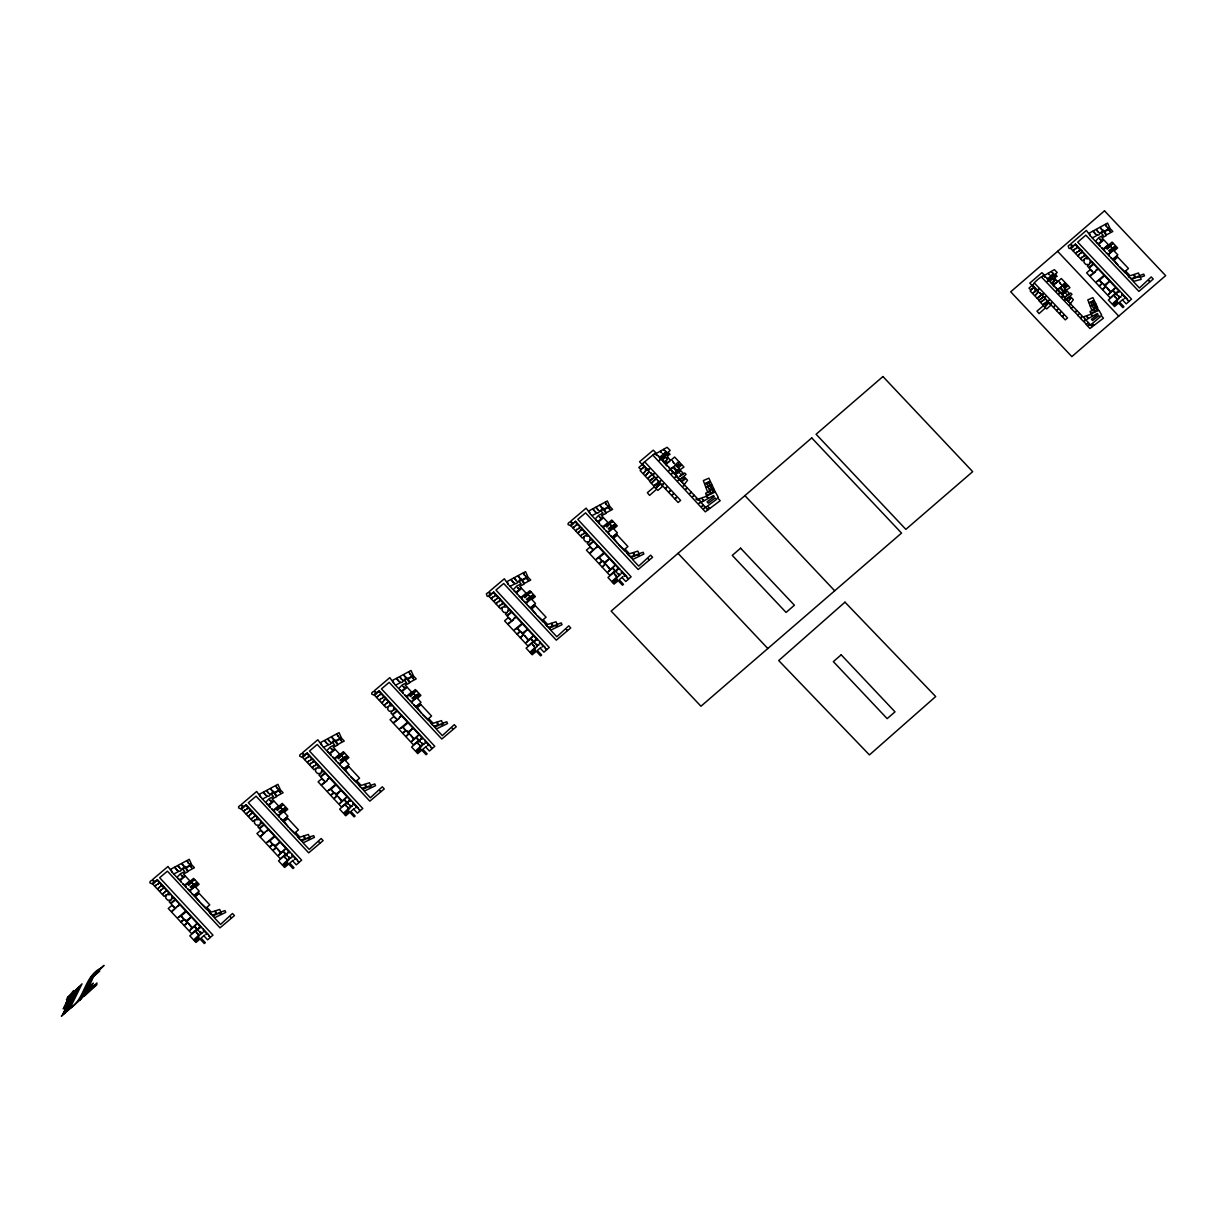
<?xml version="1.0" encoding="UTF-8"?>
<svg xmlns="http://www.w3.org/2000/svg" width="1227" height="1227" viewBox="0 0 1227 1227"><rect width="100%" height="100%" fill="white"/><g stroke="black" fill="none" stroke-linecap="round" stroke-linejoin="round"><path stroke-width="1.5" d="M80.2 999.652L80.706 998.625M63.957 1007.275L68.513 997.996L73.697 993.625L73.129 994.775M66.289 1003.609L73.804 997.26L77.102 990.572L73.467 994.483M68.819 998.41L75.537 992.842M71.473 994.299L67.592 997.336M68.482 1001.769L69.448 1000.296M69.295 1000.128L69.755 999.177M70.982 996.707L70.46 998.257M71.902 994.79L72.5 993.594M68.896 1001.416L70.169 998.824M70.276 998.625L71.396 996.324M62.746 1014.453L67.301 1007.52M73.467 992.674L67.316 997.873M74.126 992.06L74.908 991.569M74.709 991.631L74.356 992.336L75.905 990.664M69.586 1002.612L63.191 1008.824L67.7 1004.376L66.457 1006.892L68.329 1005.419M75.813 989.99L82.01 983.839L69.862 1008.533C85.123 998.962 83.988 976.646 100.691 968.226L100.246 969.131M70.23 1001.968L72.715 1000.02M76.442 989.545L72.945 992.505L73.911 990.526L72.899 991.385L66.442 999.668L74.141 992.766M64.648 1013.533L65.215 1012.367L61.35 1016.171L80.399 999.622M68.099 1006.723L69.816 1005.404L66.503 1009.944L68.237 1008.609L67.224 1010.665M69.111 1004.668L72.301 1000.327M65.829 1011.846L70.767 1004.008M77.623 988.456L78.513 987.704M74.418 995.48L69.97 999.253M70.43 1004.161L69.663 1004.299M72.408 1000.128L73.697 997.505M89.172 980.91L90.353 979.039M80.461 998.625L85.568 993.072M89.51 980.756L86.764 985.802L92.04 979.99L89.418 985.327M82.546 994.974L82.945 994.177L81.979 996.094M85.859 988.241L87.086 985.726L82.654 994.161L91.994 985.695L93.283 983.118L84.678 990.634M89.218 982.306L92.961 977.75L89.065 981.14M85.66 991.033L88.835 988.026M86.795 989.207L92.102 984.714M85.108 993.456L85.537 992.582M85.997 992.183L85.338 993.548L90.875 988.241L87.408 990.987M89.617 986.385L90.583 984.407L85.66 988.579M90.369 986.799L82.408 995.22M91.028 986.247L92.286 985.112M91.258 985.373L91.933 984.407M100.614 968.824L104.034 965.404L91.304 976.585L89.954 979.867L99.801 970.818L90.507 978.747M67.546 1006.079L65.691 1008.456L66.626 1007.965M68.743 1006.186L77.807 989.668L74.31 992.766M84.694 994.622L79.678 1000.235L85.016 994.499M94.694 985.588L84.234 996.079L94.663 986.738L94.709 985.128L95.016 986.416L96.78 984.836L96.841 982.98L91.35 988.579M416.613 690.862L415.401 691.89L416.336 690.586L415.37 689.543L409.481 694.528L410.447 695.571L414.481 692.151L413.56 693.454L414.312 694.252L413.162 693.792L410.554 696.568L409.066 694.973L407.057 696.675L408.392 699.053L404.373 694.727L406.628 696.215L411.597 692.013L407.18 687.258L402.211 691.461L403.453 693.746L399.342 689.298L401.704 690.954L404.818 688.301L402.916 686.246L405.309 687.933L406.72 686.737L405.247 685.157L409.649 682.948L406.981 678.715L404.634 680.632L406.658 682.733L402.364 684.773L398.683 688.608L394.741 684.344L396.06 684.973L400.171 682.764L400.094 681.844L400.692 682.488C404.281 682.902 401.935 678.945 403.698 680.694L406.413 677.289L407.625 678.592L411.505 676.506L411.076 674.927L412.978 676.384L412.226 676.783L413.53 678.914L411.827 676.997L408.008 679.068L409.925 682.273L416.214 678.884L413.56 676.062L411.03 670.494L409.005 671.583L410.201 674.39L408.606 671.798L403.744 674.405L405.324 677.059L403.146 674.712L399.818 676.506L401.981 679.712L399.266 676.798L396.689 678.178L399.128 681.645L396.168 678.454L392.732 680.31L393.974 683.531L389.803 677.641L374.557 690.556L375.033 691.752L373.376 691.445L371.858 692.749L371.689 694.037L374.082 695.142L375.845 691.936L377.088 693.286L374.618 695.372L376.505 697.411L378.468 695.755L376.873 697.81L379.082 700.188L381.045 698.516L379.496 700.632L381.229 702.504L383.591 701.261L381.628 702.918L383.944 705.418L385.907 703.761L384.342 705.847L385.999 707.626L388.422 706.476L387.563 709.313L389.434 711.338L392.502 710.862L390.922 712.933L392.364 714.482L396.827 710.694L395.385 709.16L393.177 710.28L393.898 707.55C390.278 702.12 409.02 723.286 397.18 711.093L392.717 714.866L396.367 718.792L393.622 716.66L390.063 719.666L392.977 722.81L399.128 718.408L393.407 723.27L402.379 732.933L406.321 730.387L402.793 733.378L405.631 736.445L409.174 733.439L405.968 736.798L413.422 744.835L418.606 740.433L416.091 737.734L411.797 741.369L413.652 739.053L409.956 734.298L414.113 738.777L418.238 735.28L416.444 737.442L419.573 740.817L421.244 738.148L422.487 738.332L408.039 722.764L403.131 726.936L405.14 729.896L402.717 727.274L400.002 728.577L407.517 722.212L401.842 716.108L399.266 717.488L401.704 715.08L424.051 739.145L421.444 738.731L420.094 739.866L420.386 742.258L418.99 740.755L411.612 746.998L415.493 751.169C424.879 741.66 421.551 747.995 415.754 751.415L416.613 752.335L420.386 748.593L420.984 749.222L416.858 752.703L417.717 753.623L421.827 750.142L426.091 754.728L427.103 753.869L422.84 749.283L426.352 746.307L425.968 747.289L429.419 751.001L432.119 748.715L430.6 747.074L432.502 748.255L434.772 746.323L381.459 688.899L389.189 682.35L441.812 739.022L452.901 729.605L452.257 728.194L453.269 729.298L456.229 726.783L454.266 724.666L442.333 735.617L436.229 729.037L447.533 723.531L446.797 721.783L443.054 723.071C443.929 725.863 435.631 724.758 442.763 723.639L441.505 720.617L437.257 721.982L438.913 725.402L434.864 726.706C438.975 731.767 430.278 722.918 434.343 726.154L437.763 725.126L436.659 722.166L433.1 723.301L428.975 718.853L428.606 720.816L422.425 714.175L427.901 719.145L431.567 716.047L420.922 704.589L417.272 707.688L421.735 713.424L416.306 707.565L420.6 704.252L420.048 703.654L415.907 707.151L413.622 704.681L416.091 706.522L421.014 702.335L416.735 697.734L411.812 701.905L412.839 703.853L409.189 699.927L411.582 701.553L418.392 695.77L417.333 694.635L412.533 698.7L411.95 698.071L415.171 695.97L414.803 694.773L415.585 695.632L418.238 693.868L419.097 695.832L417.165 697.488L417.732 698.102L420.876 695.418L416.628 690.847M66.733 1001.615L70.353 998.456M65.997 1003.119L69.694 999.79M85.292 988.824L89.632 984.913M66.795 1006.232L71.335 1002.29M64.97 1009.944L66.918 1008.287L64.878 1010.128M69.433 1006.171L67.516 1007.888L69.341 1006.355M64.341 1011.201L66.304 1009.545L64.249 1011.385M68.819 1007.428L66.902 1009.146L69.08 1007.444M63.865 1012.183L65.829 1010.527L63.773 1012.382M63.267 1013.41L65.23 1011.738L63.175 1013.579M67.73 1009.622L65.829 1011.339L67.654 1009.79M64.939 1012.935L64.019 1013.471M1094.561 304.679L1096.018 304.143L1097.306 306.873L1095.067 306.735L1096.892 310.768C1096.171 312.394 1099.07 309.511 1096.048 307.931L1097.536 307.333L1098.18 310.722L1099.009 310.37L1101.677 315.017L1101.002 315.523L1103.472 318.146L1094.361 325.14L1092.567 324.127L1093.87 325.508L1092.613 326.474L1090.972 325.308L1092.291 326.719L1089.944 328.514L1086.171 324.511L1088.395 322.594L1089.76 324.035L1088.257 325.186L1090.588 324.91L1100.22 316.919L1098.825 315.753L1092.551 320.538L1091.447 319.327L1098.012 314.373L1097.275 313.529L1092.874 316.014L1090.895 313.989L1095.91 311.689L1094.714 310.523L1094.714 311.704L1090.711 313.406L1090.082 311.382L1094.377 309.971L1093.303 307.317L1093.625 309.541L1091.769 310.124L1090.266 306.244L1092.03 305.6C1094.039 309.434 1091.171 301.658 1091.831 305.124L1090.082 305.753L1089.101 303.222L1090.788 302.548L1091.769 303.544L1091.048 301.75L1088.87 302.624L1087.812 299.894L1092.904 297.609L1094.254 300.462L1092.536 301.152L1093.38 303.008L1093.15 301.597L1094.53 301.044L1095.803 303.698L1094.346 304.219M710.632 485.892L712.212 485.325L713.608 488.315L711.154 488.131L713.102 492.564C712.289 494.328 715.494 491.214 712.212 489.45L713.838 488.821L715.172 491.705L714.513 492.518L715.418 492.15L718.27 497.242L717.534 497.794L720.203 500.677L710.188 508.193L708.255 507.073L709.651 508.591L708.27 509.634L706.491 508.361L707.918 509.911L705.326 511.843L653.224 455.539L653.669 454.327L643.73 462.64L645.08 462.272L680.617 500.401L678.132 502.487L675.126 499.266L676.307 497.426L674.681 498.791L671.967 495.877L673.163 494.021L671.522 495.417L668.914 492.61L670.172 490.8L668.531 492.211L665.525 488.975L666.767 487.134L665.111 488.545L662.396 485.631L663.608 483.714L661.062 484.895L662.473 486.429L657.887 490.401L656.706 489.113L649.574 495.386L647.35 492.671L654.114 487.012L655.878 488.208L653.991 486.168L658.147 482.64L653.623 485.754L651.476 483.453L655.187 479.512L651.062 483.009L649.528 481.352L653.684 477.84L649.42 480.601L647.841 478.898L651.246 475.232L647.427 478.453L640.157 470.677L641.107 469.88L638.853 467.502L642.288 464.588L644.221 466.659L641.353 469.082L644.512 466.996L646.138 468.745L645.233 469.512L646.108 470.447L643.654 473.177L647.089 468.959L642.749 464.266L643.209 463.085L641.844 464.235L639.558 461.766L653.27 450.156L655.678 452.625L654.39 453.714L657.304 455.57L656.169 453.515L660.049 451.306L661.292 452.64L660.494 451.061L663.347 449.435L664.405 450.554L663.761 449.205L667.12 447.303L670.172 450.447L667.227 452.947L665.249 450.8L665.816 452.088L664.19 453.453L666.184 452.487L666.875 453.238L665.264 454.603L666.307 455.079L668.546 452.671L669.206 453.377L666.537 455.34L667.105 455.938L669.467 453.76L670.049 454.373C663.761 455.708 672.396 462.012 671.384 459.788L674.635 457.042L678.868 461.582L675.602 464.343C673.132 464.189 678.178 467.472 679.39 462.134L681.537 464.435C673.945 464.972 681.675 472.395 678.638 467.61L681.921 464.834L683.976 467.058L679.942 469.788L683.286 473.392L681.629 474.788L680.724 473.821L681.092 475.248L679.359 476.72L684.758 472.993L686.077 474.389L680.862 478.867L684.313 476.843L687.534 480.248L684.574 484.159C684.068 481.812 682.12 488.76 684.635 485.048L686.982 487.548L685.893 489.159L687.35 487.932L691.046 491.843L689.973 493.576L691.476 492.303L694.037 495.018L692.856 496.674L694.39 495.386L697.212 498.377C692.35 499.205 703.7 501.843 698.424 499.021L706.307 496.383L708.255 498.469L704.252 500.662L702.181 498.975L703.7 500.969L701.415 502.242L700.464 501.229L699.053 503.361L700.954 502.395L703.424 505.049L701.844 506.383L703.715 505.371L705.188 506.95L703.915 508.622L716.675 499.297L715.157 498.009L708.255 503.177L707.059 501.843L714.298 496.506L713.5 495.57L708.669 498.239L706.522 495.999L712.028 493.545L710.724 492.272L710.724 493.545L706.338 495.371L705.663 493.162L710.356 491.659L709.221 488.76L709.543 491.183L707.519 491.812L705.924 487.564L707.856 486.889C710.004 491.076 706.967 482.564 707.642 486.352L705.724 487.027L704.681 484.251L706.537 483.53L707.596 484.634L706.813 482.671L704.436 483.607L703.316 480.616L708.884 478.162L710.341 481.306L708.454 482.027L709.359 484.067L709.114 482.533L710.632 481.935L711.982 484.834L710.402 485.386M1070.465 303.836L1069.607 302.931L1070.68 303.299L1073.349 299.679L1070.373 296.581L1067.229 298.468L1071.969 294.342L1070.757 293.054L1065.834 296.52L1067.413 295.155L1066.585 294.265L1067.889 294.741L1069.392 293.437L1066.309 290.17L1069.975 287.624L1068.073 285.6L1065.097 288.176C1067.919 292.532 1060.757 285.799 1067.72 285.247L1065.742 283.146C1064.653 288.054 1060.021 285.078 1062.291 285.201L1065.251 282.639L1061.34 278.514L1058.38 281.06C1059.33 283.084 1051.355 277.379 1057.091 276.106L1054.422 277.563L1056.324 275.201L1055.711 274.557L1053.686 276.781L1052.72 276.366L1054.192 275.093L1053.548 274.403L1051.723 275.308L1053.195 274.05L1052.674 272.869L1054.514 274.817L1057.183 272.501L1054.361 269.649L1051.294 271.412L1051.892 272.655L1050.926 271.627L1048.318 273.146L1049.07 274.587L1047.919 273.376L1044.376 275.431L1045.435 277.317L1042.751 275.63L1043.932 274.618L1041.938 272.639L1029.806 283.1L1031.692 285.109L1033.303 284.434L1032.505 285.124L1036.539 289.388L1035.389 289.894L1036.263 290.83L1033.103 292.962L1035.649 290.753L1034.836 289.909L1035.665 289.189L1034.162 287.609L1031.278 289.541L1033.886 287.302L1032.091 285.416L1028.978 288.115L1031.063 290.278L1030.189 291.029L1036.938 298.1L1040.772 295.508L1037.306 298.498L1038.778 300.032L1042.659 297.471L1038.886 300.738L1040.297 302.241L1044.422 299.403L1040.68 302.64L1042.659 304.741L1046.784 301.842L1043.011 305.109L1044.76 306.965L1043.134 305.891L1036.984 311.137L1039.039 313.606L1045.527 307.793L1046.616 308.959L1050.787 305.278L1049.484 303.882L1051.8 302.778L1050.711 304.541L1053.226 307.195L1054.729 305.891L1053.594 307.594L1056.386 310.538L1057.889 309.235L1056.738 310.906L1059.162 313.437L1060.634 312.149L1059.561 313.867L1062.076 316.52L1063.564 315.247L1062.49 316.949L1065.266 319.879L1067.536 317.946L1034.637 283.284C1030.174 285.768 1044.514 273.33 1041.708 277.317L1071.432 308.299M1072.919 306.382L1070.742 304.127L1069.438 305.247M1079.453 313.176L1077.076 310.707L1075.711 311.888L1076.677 310.293L1073.257 306.735L1071.14 308.56L1077.889 315.14M1082.383 316.229L1079.775 313.514L1077.582 315.4L1080.818 318.238M1057.597 251.32L1118.748 316.137M1088.119 322.302L1085.849 319.879L1084.407 321.121L1085.082 319.081L1086.263 319.741L1088.349 318.56L1086.938 316.75L1088.855 318.284L1092.49 316.229L1090.696 314.342L1083.502 316.811C1087.137 321.474 1081.601 313.483 1080.512 318.499L1086.478 324.25M744.896 495.616L834.697 590.785M678.025 553.346L767.826 648.516M1084.07 260.323L1084.008 262.501L1085.895 264.511L1089.346 264.418L1087.398 266.106L1088.855 267.639L1093.288 263.805L1091.831 262.271L1089.637 263.422L1090.328 260.691C1086.647 255.277 1105.588 276.305 1093.64 264.204L1089.208 268.023L1092.889 271.919L1090.128 269.802L1086.601 272.839L1089.545 275.968L1095.65 271.504L1089.975 276.412L1099.024 286.014L1102.536 282.977L1099.453 286.458L1102.306 289.495L1105.818 286.458L1102.659 289.848L1110.174 297.824L1115.312 293.391L1112.782 290.692L1108.518 294.373L1110.343 292.041L1106.616 287.317L1110.818 291.75L1114.914 288.222L1113.119 290.4L1116.279 293.744L1116.217 292.547L1119.177 291.244L1104.591 275.799L1099.714 280.001L1101.769 282.946L1099.315 280.354L1096.616 281.673L1104.07 275.247L1098.349 269.173L1095.772 270.584L1098.196 268.146L1120.757 292.057L1118.134 291.658L1116.8 292.793L1117.122 295.186L1115.696 293.698L1108.38 300.017L1112.291 304.158C1121.585 294.557 1118.318 300.922 1112.552 304.388L1113.426 305.308L1117.168 301.52L1117.766 302.149L1113.687 305.676L1114.545 306.581L1118.625 303.054L1122.92 307.624L1123.932 306.75L1119.622 302.195L1123.104 299.189L1122.736 300.186L1126.217 303.867L1128.886 301.551L1127.368 299.94L1129.269 301.09L1131.524 299.143L1077.72 242.133L1085.834 235.139L1138.917 291.397L1149.929 281.888L1148.901 280.799L1150.297 281.581L1153.242 279.035L1151.248 276.934L1139.423 287.992L1133.257 281.458L1141.187 279.373L1140.328 277.348L1144.5 275.86L1143.748 274.112L1140.036 275.431C1140.926 278.222 1132.628 277.179 1139.745 275.998L1138.457 272.992L1134.223 274.388L1135.911 277.808L1131.877 279.142C1136.033 284.173 1127.26 275.385 1131.355 278.59L1134.745 277.547L1133.625 274.587L1130.082 275.753L1125.911 271.336L1125.558 273.299L1119.331 266.704L1124.852 271.627L1128.472 268.498L1117.736 257.133L1114.116 260.262L1118.625 265.952L1113.15 260.139L1117.414 256.796L1116.846 256.198L1112.751 259.725L1110.45 257.287L1112.92 259.096L1117.812 254.879L1113.503 250.308L1108.61 254.526L1109.668 256.458L1105.987 252.547L1108.38 254.158L1115.128 248.329L1114.055 247.194L1109.3 251.305L1108.717 250.691L1111.923 248.56L1111.539 247.363L1112.322 248.207L1114.96 246.412L1115.849 248.391L1113.917 250.047L1114.484 250.661L1117.613 247.961L1113.334 243.421L1112.122 244.464L1113.027 243.145L1112.045 242.118L1106.217 247.148L1107.199 248.191L1111.202 244.725L1110.297 246.044L1111.033 246.842L1109.883 246.397L1107.306 249.188L1105.803 247.609L1103.809 249.326L1105.159 251.688L1101.11 247.394L1103.38 248.866L1108.303 244.618L1103.84 239.894L1098.932 244.142L1100.19 246.412L1096.033 242.01L1098.41 243.636L1101.509 240.967L1099.591 238.928L1101.984 240.599L1103.38 239.388L1101.907 237.823L1106.279 235.569L1103.579 231.366L1101.248 233.283L1103.288 235.369L1099.024 237.455L1095.374 241.32L1091.386 237.087L1092.72 237.716L1096.815 235.477L1096.723 234.541L1097.337 235.185C1100.926 235.569 1098.548 231.627 1100.312 233.36L1102.996 229.924L1104.223 231.243L1108.088 229.112L1107.644 227.532L1109.545 228.974L1108.794 229.388L1110.128 231.504L1108.395 229.602L1104.607 231.688L1106.555 234.894L1112.812 231.443L1110.128 228.651L1107.552 223.099L1105.542 224.204L1106.769 227.01L1105.144 224.418L1100.297 227.072L1101.907 229.725L1099.714 227.394L1096.401 229.204L1098.579 232.394L1095.849 229.51L1093.288 230.906L1095.757 234.357L1092.766 231.182L1089.346 233.069L1090.619 236.274L1086.401 230.415L1070.849 243.851L1071.324 245.032L1069.683 244.756L1068.165 246.06L1069.054 248.452L1070.419 248.437L1072.137 245.216L1073.395 246.55L1070.956 248.667L1072.858 250.691L1074.806 249.004L1073.226 251.075L1075.45 253.437L1077.398 251.75L1075.88 253.882L1077.628 255.737L1079.561 254.066L1078.027 256.152L1080.358 258.636L1082.306 256.964L1080.757 259.066L1082.429 260.83L1084.377 259.142L1084.07 260.323M165.844 895.955L165.768 898.133L167.639 900.158L171.09 900.097L169.142 901.768L170.568 903.302L175.032 899.514L173.605 897.98L171.381 899.1L172.102 896.37C168.482 890.94 187.24 912.106 175.4 899.912L170.921 903.701L174.571 907.612L171.826 905.48L168.268 908.486L171.197 911.63L176.918 906.784L171.611 912.09L180.584 921.753L184.541 919.207L180.998 922.198L183.835 925.265L187.716 922.627L184.188 925.633L191.627 933.655L196.811 929.253L194.311 926.554L190.001 930.189L191.857 927.873L188.176 923.118L192.317 927.597L196.458 924.1L194.648 926.262L197.777 929.637L199.449 926.968L200.691 927.152L186.243 911.6L181.335 915.756L183.344 918.716L180.921 916.109L178.206 917.397L185.722 911.032L180.047 904.928L177.47 906.308L179.909 903.9L202.256 927.98L199.648 927.551L198.314 928.686L198.605 931.078L197.194 929.575L189.817 935.833L193.697 940.005C203.084 930.48 199.756 936.814 193.958 940.235L194.817 941.17L198.605 937.413L199.188 938.042L195.078 941.523L195.921 942.443L200.032 938.962L204.295 943.548L205.323 942.689L201.059 938.103L204.556 935.127L204.188 936.109L207.624 939.821L210.323 937.535L208.805 935.91L210.707 937.075L212.977 935.143L159.663 877.719L167.409 871.17L220.016 927.842L231.121 918.425L230.461 917.014L231.489 918.118L234.449 915.603L232.486 913.486L220.553 924.437L214.434 917.857L225.737 912.351L225.001 910.603L221.259 911.891C222.133 914.682 213.835 913.578 220.983 912.459L219.71 909.437L215.461 910.802L217.118 914.238L213.069 915.526C217.179 920.587 208.483 911.738 212.562 914.974L215.967 913.962L214.863 910.986L211.32 912.121L207.179 907.673L206.811 909.652L200.63 902.995L206.105 907.965L209.771 904.866L199.127 893.409L195.476 896.508L199.94 902.244L194.51 896.385L198.805 893.072L198.253 892.474L194.111 895.971L191.826 893.501L194.295 895.342L199.219 891.155L194.955 886.554L190.016 890.741L191.059 892.673L187.409 888.747L189.786 890.373L196.596 884.59L195.538 883.455L190.737 887.52L190.154 886.906L193.391 884.805L193.007 883.593L193.789 884.452L196.443 882.688L197.302 884.667L195.369 886.308L195.937 886.922L199.096 884.253L194.848 879.667L193.621 880.71L194.541 879.406L193.575 878.363L187.7 883.348L188.667 884.391L192.7 880.971L191.78 882.274L192.516 883.072L191.366 882.627L188.759 885.388L187.271 883.793L185.262 885.511L186.596 887.873L182.578 883.547L184.832 885.035L189.802 880.833L185.384 876.078L180.415 880.28L181.673 882.566L177.547 878.118L179.909 879.774L183.038 877.121L181.121 875.066L183.513 876.768L184.924 875.572L183.452 873.992L187.854 871.768L185.2 867.55L182.838 869.452L184.863 871.553L180.584 873.593L176.903 877.428L172.946 873.164L174.265 873.793L178.39 871.599L178.298 870.664L178.912 871.308C182.501 871.737 180.154 867.765 181.903 869.514L184.617 866.109L185.844 867.428L189.725 865.326L189.28 863.747L191.182 865.204L190.43 865.602L191.749 867.734L190.032 865.833L186.213 867.888L188.13 871.093L194.433 867.704L191.765 864.882L189.234 859.314L187.225 860.403L188.421 863.21L186.811 860.618L181.949 863.225L183.544 865.894L181.351 863.547L178.022 865.326L180.185 868.547L177.47 865.618L174.909 866.998L177.332 870.464L174.387 867.274L170.936 869.13L172.179 872.351L168.022 866.461L152.761 879.391L153.237 880.572L151.596 880.28L150.062 881.569L149.893 882.873L152.286 883.977L154.05 880.771L155.292 882.106L152.823 884.192L154.725 886.231L156.673 884.575L155.077 886.63L157.286 889.008L159.249 887.336L157.716 889.452L159.433 891.323L161.397 889.667L159.832 891.753L162.148 894.238L164.111 892.581L162.547 894.667L164.203 896.446L166.166 894.79L165.844 895.955M254.526 820.97L254.449 823.148L256.32 825.173L259.771 825.111L257.808 826.783L259.234 828.317L263.713 824.544L262.271 822.995L260.063 824.115L260.784 821.384C257.149 815.955 275.906 837.121 264.066 824.927L259.603 828.716L263.238 832.642L260.507 830.495L256.949 833.516L259.863 836.661L265.599 831.799L260.277 837.105L269.265 846.768L273.207 844.222L269.679 847.213L272.517 850.28L276.382 847.642L272.854 850.648L280.308 858.67L285.492 854.283L282.977 851.569L278.682 855.219L280.523 852.888L276.842 848.133L280.998 852.612L285.124 849.115L283.314 851.277L286.443 854.652L288.115 851.983L289.373 852.182L274.909 836.615L270.001 840.771L272.026 843.731L269.603 841.124L266.888 842.412L274.388 836.047L268.728 829.943L266.136 831.339L268.59 828.915L290.937 852.995L288.314 852.566L286.98 853.701L287.271 856.093L285.876 854.59L278.498 860.848L282.363 865.02C291.75 855.495 288.437 861.829 282.639 865.25L283.498 866.185L287.271 862.428L287.854 863.056L283.744 866.553L284.603 867.458L288.713 863.977L292.977 868.563L293.989 867.704L289.725 863.118L293.222 860.142L292.854 861.124L296.305 864.836L298.989 862.55L297.486 860.925L299.388 862.09L301.643 860.158L248.329 802.734L256.075 796.185L308.683 852.857L319.787 843.44L319.127 842.029L320.155 843.133L323.115 840.618L321.152 838.501L309.219 849.452L303.1 842.872L314.403 837.366L313.667 835.618L309.94 836.906C310.799 839.697 302.517 838.593 309.649 837.474L308.376 834.452L304.143 835.817L305.799 839.253L301.75 840.541C305.86 845.602 297.164 836.753 301.228 839.989L304.633 838.977L303.544 836.001L299.986 837.151L295.86 832.688L295.492 834.667L289.311 828.01L294.787 832.98L298.437 829.881L287.808 818.424L284.143 821.523L288.606 827.259L283.176 821.415L287.486 818.087L286.919 817.489L282.793 820.986L280.508 818.532L282.962 820.357L287.9 816.17L283.621 811.568L278.698 815.756L279.725 817.688L276.075 813.762L278.452 815.388L285.262 809.621L284.204 808.47L279.403 812.535L278.836 811.921L282.057 809.82L281.689 808.624L282.471 809.467L285.109 807.703L285.983 809.682L284.035 811.323L284.603 811.937L287.762 809.268L283.514 804.682L282.287 805.725L283.207 804.421L282.241 803.378L276.366 808.363L277.333 809.406L281.366 805.986L280.446 807.289L281.198 808.087L280.032 807.642L277.44 810.418L275.952 808.808L273.943 810.526L275.262 812.887L271.259 808.562L273.514 810.05L278.468 805.848L274.05 801.093L269.096 805.295L270.339 807.581L266.228 803.148L268.59 804.789L271.704 802.136L269.802 800.081L272.195 801.783L273.59 800.587L272.133 799.007L276.535 796.798L273.866 792.565L271.52 794.467L273.544 796.568L269.25 798.608L265.569 802.443L261.627 798.179L262.931 798.823L267.057 796.614L266.98 795.679L267.578 796.338C271.167 796.752 268.82 792.78 270.584 794.529L273.299 791.124L274.511 792.443L278.391 790.341L277.962 788.762L279.863 790.219L279.112 790.633L280.416 792.749L278.698 790.848L274.894 792.903L276.796 796.108L283.1 792.719L280.446 789.897L277.9 784.329L275.891 785.418L277.087 788.225L275.492 785.633L270.615 788.24L272.21 790.909L270.032 788.562L266.704 790.341L268.866 793.562L266.152 790.633L263.575 792.013L266.014 795.479L263.053 792.305L259.603 794.145L260.86 797.366L256.688 791.476L241.443 804.406L241.903 805.587L240.262 805.295L238.744 806.584L238.575 807.887L240.967 808.992L242.731 805.786L243.974 807.121L241.504 809.207L243.391 811.246L245.354 809.59L243.759 811.645L245.967 814.022L247.915 812.351L246.382 814.467L248.115 816.338L250.078 814.682L248.514 816.768L250.829 819.253L252.793 817.596L251.228 819.682L252.869 821.461L254.833 819.805L254.526 820.97M315.661 769.268L315.584 771.461L317.456 773.485L320.907 773.424L318.943 775.081L320.37 776.63L324.833 772.841L323.407 771.292L321.198 772.427L321.919 769.697C318.284 764.252 337.042 785.433 325.201 773.225L320.738 777.013L324.373 780.939L321.643 778.792L318.084 781.814L320.999 784.958L327.149 780.541L321.413 785.403L330.4 795.081L334.342 792.535L330.815 795.525L333.652 798.578L337.18 795.587L333.989 798.946L341.443 806.967L346.627 802.581L344.112 799.881L339.818 803.516L341.658 801.2L337.977 796.446L342.134 800.909L346.259 797.412L344.45 799.59L347.578 802.949L349.25 800.295L350.493 800.479L336.045 784.912L331.137 789.084L333.161 792.028L330.738 789.421L328.023 790.725L335.523 784.36L329.864 778.24L327.272 779.636L329.726 777.212L352.072 801.292L349.45 800.878L348.115 802.013L348.407 804.406L347.011 802.887L339.634 809.145L343.499 813.317C352.885 803.808 349.572 810.142 343.775 813.562L344.618 814.483L348.407 810.725L348.989 811.354L344.879 814.851L345.738 815.771L349.848 812.274L354.112 816.875L355.124 816.016L350.861 811.415L354.358 808.455L353.99 809.437L357.425 813.148L360.125 810.848L358.621 809.222L360.523 810.387L362.778 808.47L309.465 751.047L317.21 744.482L369.818 801.154L380.922 791.752L379.895 790.648L381.29 791.43L384.25 788.93L382.287 786.814L370.355 797.765L364.235 791.17L375.539 785.679L374.802 783.93L371.075 785.219C371.934 788.01 363.652 786.89 370.784 785.786L369.511 782.749L365.278 784.114L366.934 787.55L362.885 788.854C366.996 793.915 358.299 785.065 362.364 788.286L365.769 787.274L364.68 784.314L361.121 785.449L356.996 781.001L356.628 782.964L350.447 776.308L355.922 781.292L359.572 778.194L348.943 766.737L345.278 769.835L349.741 775.556L344.312 769.712L348.621 766.4L348.054 765.786L343.928 769.298L341.643 766.829L344.097 768.654L349.035 764.482L344.756 759.881L339.833 764.053L340.861 765.985L337.21 762.059L339.588 763.685L346.397 757.918L345.339 756.768L340.539 760.847L339.971 760.219L343.192 758.117L342.824 756.921L343.606 757.765L346.244 756.001L347.118 757.979L345.17 759.62L345.738 760.234L348.897 757.565L344.649 752.995L343.422 754.038L344.342 752.718L343.376 751.676L337.502 756.66L338.468 757.703L342.502 754.283L341.581 755.587L342.333 756.384L341.167 755.939L338.575 758.715L337.088 757.12L335.078 758.823L336.397 761.185L332.394 756.86L334.649 758.363L339.603 754.145L335.186 749.39L330.232 753.608L331.474 755.878L327.364 751.445L329.726 753.087L332.839 750.449L330.937 748.393L333.33 750.08L334.726 748.884L333.269 747.304L337.67 745.096L335.002 740.863L332.655 742.764L334.68 744.866L330.385 746.921L326.704 750.74L322.762 746.491L324.066 747.12L328.192 744.912L328.115 743.991L328.713 744.636C332.302 745.05 329.956 741.077 331.719 742.826L334.434 739.421L335.646 740.74L339.526 738.639L339.097 737.074L340.999 738.516L340.247 738.93L341.551 741.047L339.833 739.145L336.029 741.2L337.931 744.406L344.235 741.031L341.581 738.209L339.035 732.642L337.026 733.715L338.223 736.537L336.627 733.93L331.75 736.537L333.345 739.206L331.167 736.86L327.839 738.654L329.986 741.86L327.287 738.945L324.71 740.326L327.149 743.792L324.189 740.602L320.738 742.442L321.995 745.663L317.824 739.774L302.578 752.703L303.038 753.884L301.397 753.593L299.879 754.896L299.71 756.185L302.103 757.289L303.851 754.084L305.109 755.418L302.64 757.519L304.526 759.559L306.489 757.887L304.894 759.942L307.103 762.32L309.051 760.663L307.517 762.78L309.25 764.636L311.213 762.979L309.649 765.065L311.965 767.565L313.913 765.893L312.364 767.995L314.005 769.774L315.968 768.102L315.661 769.268M502.134 608.285L502.058 610.463L503.929 612.488L507.38 612.426L505.432 614.098L506.858 615.632L511.322 611.859L509.895 610.31L507.671 611.429L508.407 608.699C504.772 603.27 523.53 624.436 511.69 612.242L507.211 616.031L510.861 619.957L508.116 617.81L504.558 620.831L507.487 623.976L513.638 619.558L507.901 624.42L516.874 634.083L520.417 631.092L517.288 634.528L520.125 637.595L523.668 634.604L520.478 637.963L527.917 645.985L533.101 641.598L530.601 638.884L526.291 642.534L528.147 640.203L524.466 635.448L528.607 639.927L532.748 636.43L530.938 638.592L534.067 641.966L535.739 639.298L536.981 639.497L522.533 623.929L517.625 628.086L519.635 631.046L517.211 628.439L514.496 629.727L522.012 623.362L516.337 617.258L513.76 618.653L516.199 616.23L538.561 640.31L535.938 639.88L534.604 641.015L534.895 643.408L533.484 641.905L526.107 648.163L529.987 652.335C539.374 642.81 536.046 649.144 530.248 652.565L531.107 653.5L534.895 649.743L535.478 650.371L531.368 653.868L532.211 654.773L536.322 651.292L540.586 655.878L541.613 655.019L537.349 650.433L540.846 647.457L540.478 648.439L543.914 652.15L546.613 649.865L545.095 648.239L546.997 649.405L549.267 647.473L495.953 590.049L503.699 583.5L556.306 640.172L567.411 630.755L566.383 629.666L567.779 630.448L570.739 627.933L568.776 625.816L556.843 636.767L550.724 630.187L562.027 624.681L561.291 622.933L557.549 624.221C558.423 627.012 550.125 625.908 557.273 624.788L556 621.767L551.751 623.132L553.408 626.568L549.359 627.856C553.469 632.917 544.773 624.068 548.852 627.304L552.257 626.291L551.153 623.316L547.61 624.466L543.469 620.003L543.101 621.982L536.92 615.325L542.395 620.295L546.061 617.196L535.417 605.739L531.766 608.837L536.23 614.574L530.8 608.73L535.095 605.402L534.543 604.804L530.401 608.301L528.116 605.847L530.585 607.672L535.509 603.485L531.245 598.883L526.306 603.07L527.349 605.003L523.699 601.077L526.076 602.702L532.886 596.935L531.828 595.785L527.027 599.85L526.444 599.236L529.681 597.135L529.297 595.939L530.079 596.782L532.733 595.018L533.592 596.997L531.659 598.638L532.227 599.251L535.386 596.583L531.138 591.997L529.911 593.04L530.831 591.736L529.865 590.693L523.99 595.678L524.957 596.721L528.99 593.301L528.07 594.604L528.806 595.402L527.656 594.957L525.049 597.733L523.561 596.123L521.552 597.84L522.886 600.202L518.868 595.877L521.122 597.365L526.092 593.162L521.674 588.408L516.705 592.61L517.963 594.896L513.837 590.463L516.199 592.104L519.328 589.451L517.411 587.411L519.803 589.098L521.214 587.902L519.742 586.322L524.159 584.113L521.49 579.88L519.144 581.782L521.153 583.883L516.874 585.923L513.193 589.758L509.236 585.494L510.555 586.138L514.68 583.929L514.588 582.994L515.202 583.653C518.791 584.067 516.444 580.095 518.193 581.843L520.908 578.438L522.135 579.757L526.015 577.656L525.57 576.077L527.472 577.534L526.72 577.948L528.039 580.064L526.322 578.162L522.503 580.218L524.42 583.423L530.724 580.034L528.055 577.211L525.524 571.644L523.515 572.733L524.711 575.54L523.101 572.948L518.239 575.555L519.834 578.224L517.641 575.877L514.312 577.656L516.475 580.877L513.76 577.948L511.199 579.328L513.622 582.794L510.677 579.619L507.226 581.46L508.469 584.681L504.312 578.791L489.067 591.721L489.527 592.902L487.886 592.61L486.352 593.899L487.211 596.307L488.576 596.307L490.34 593.101L491.582 594.435L489.113 596.521L491.015 598.561L492.963 596.905L491.367 598.96L493.576 601.337L495.539 599.666L494.006 601.782L495.739 603.653L497.687 601.997L496.122 604.083L498.438 606.567L500.401 604.911L498.837 606.997L500.493 608.776L502.457 607.12L502.134 608.285M583.991 537.625L583.914 539.803L585.785 541.828L589.236 541.767L587.288 543.423L588.715 544.972L593.178 541.184L591.751 539.65L589.527 540.77L590.248 538.039C586.629 532.61 605.386 553.776 593.546 541.582L589.067 545.355L592.718 549.282L589.972 547.15L586.414 550.156L589.343 553.3L595.064 548.438L589.758 553.745L598.73 563.423L602.687 560.877L599.144 563.868L601.982 566.935L605.524 563.929L602.334 567.288L609.773 575.325L614.957 570.923L612.442 568.224L608.147 571.859L610.003 569.543L606.322 564.788L610.463 569.267L614.604 565.77L612.794 567.932L615.923 571.291L617.595 568.638L618.837 568.822L604.39 553.254L599.482 557.426L601.491 560.371L599.067 557.764L596.353 559.067L603.868 552.702L598.193 546.598L595.616 547.978L598.055 545.57L620.402 569.635L617.794 569.221L616.46 570.356L616.752 572.748L615.34 571.245L607.963 577.488L611.844 581.659C621.23 572.15 617.902 578.484 612.104 581.905L612.963 582.825L616.752 579.083L617.334 579.711L613.224 583.193L614.067 584.113L618.178 580.632L622.442 585.218L623.469 584.359L619.206 579.773L622.702 576.797L622.334 577.779L625.77 581.491L628.469 579.205L626.951 577.564L628.853 578.745L631.123 576.813L577.81 519.389L585.555 512.84L638.163 569.512L649.267 560.095L648.239 558.991L649.635 559.788L652.595 557.273L650.632 555.156L638.7 566.107L632.58 559.527L643.884 554.021L643.147 552.273L639.405 553.561C640.279 556.352 631.982 555.248 639.129 554.129L637.856 551.107L633.607 552.457L635.264 555.892L631.215 557.196C635.325 562.257 626.629 553.408 630.709 556.644L634.114 555.616L633.009 552.656L629.466 553.791L625.325 549.343L624.957 551.306L618.776 544.665L624.252 549.635L627.917 546.536L617.273 535.079L613.623 538.178L618.086 543.914L612.656 538.055L616.951 534.742L616.399 534.144L612.258 537.641L609.972 535.171L612.442 537.012L617.365 532.825L613.101 528.223L608.163 532.395L609.205 534.343L605.555 530.401L607.932 532.043L614.742 526.26L613.684 525.125L608.883 529.19L608.301 528.561L611.537 526.46L611.153 525.263L611.936 526.107L614.589 524.358L615.448 526.322L613.515 527.978L614.083 528.592L617.242 525.908L612.994 521.337L611.767 522.38L612.687 521.076L611.721 520.033L605.847 525.018L606.813 526.061L610.847 522.641L609.926 523.944L610.663 524.742L609.512 524.282L606.905 527.058L605.417 525.463L603.408 527.165L604.742 529.543L600.724 525.217L602.978 526.705L607.948 522.503L603.531 517.748L598.561 521.95L599.819 524.236L595.693 519.788L598.055 521.429L601.184 518.791L599.267 516.736L601.659 518.423L603.07 517.227L601.598 515.647L606 513.438L603.347 509.205L600.985 511.122L603.009 513.223L598.73 515.263L595.049 519.082L591.092 514.834L592.411 515.463L596.537 513.254L596.445 512.334L597.058 512.978C600.647 513.392 598.301 509.42 600.049 511.184L602.764 507.779L603.991 509.082L607.871 506.996L607.426 505.417L609.328 506.874L608.577 507.272L609.896 509.404L608.178 507.487L604.359 509.558L606.276 512.763L612.58 509.374L609.911 506.552L607.38 500.984L605.371 502.058L606.567 504.88L604.957 502.288L600.095 504.895L601.69 507.549L599.497 505.202L596.169 506.996L598.331 510.202L595.616 507.288L593.055 508.668L595.478 512.134L592.534 508.944L589.083 510.8L590.325 514.021L586.169 508.131L570.908 521.046L571.383 522.242L569.742 521.935L568.208 523.239L568.04 524.527L570.432 525.631L572.196 522.426L573.438 523.776L570.969 525.862L572.871 527.901L574.819 526.245L573.224 528.3L575.432 530.662L577.396 529.006L575.862 531.122L577.58 532.993L579.543 531.322L577.978 533.408L580.294 535.908L582.258 534.251L580.693 536.337L582.35 538.116L584.313 536.46L583.991 537.625M77.086 989.545L79.295 986.661L77.086 989.545M844.974 602.166L778.716 660.555L869.437 754.927L935.695 696.537L844.974 602.166M811.737 437.916L611.153 611.077L700.954 706.246L901.538 533.085L811.737 437.916M882.934 376.551L816.108 434.251L905.848 529.358L972.689 471.659L882.934 376.551M1104.499 210.829L1010.695 291.811L1071.846 356.612L1165.65 275.646L1104.499 210.829M1075.481 244.066L1073.64 245.661L1075.373 244.833L1077.291 246.857L1075.849 248.82L1077.659 247.256L1079.883 249.618L1078.502 251.627L1080.312 250.063L1081.677 250.63L1075.481 244.066M1046.309 277.486L1048.211 280.262C1044.806 283.314 1052.122 279.541 1047.95 279.235C1055.327 278.222 1048.472 273.299 1050.634 276.259L1047.613 278.866L1046.309 277.486M1036.846 289.725L1038.84 292.563L1037.567 290.477L1039.024 289.25L1036.846 289.725M1052.229 276.796C1045.849 280.891 1053.272 278.974 1052.229 276.796M1082.03 251.029L1080.251 253.468L1082.459 252.333L1084.791 254.817L1083.38 256.796L1085.189 255.231L1086.861 256.995L1085.051 258.56L1089.515 258.958L1082.03 251.029M1049.422 280.784L1051.892 284.158L1052.659 282.87L1053.824 284.112C1049.683 284.158 1058.625 289.986 1053.594 285.201L1057.168 282.103L1054.208 283.774L1052.674 282.149L1051.585 283.069L1049.422 280.784M1052.674 278.146C1048.211 281.397 1053.395 280.247 1052.674 278.146M740.602 548.193L732.258 555.386L786.078 612.426L794.406 605.233L740.602 548.193M1037.827 292.425L1035.358 295.339L1037.827 292.425M1053.64 279.158L1054.407 280.63C1050.588 284.587 1057.291 278.989 1054.346 279.909L1053.64 279.158M1039.668 292.716L1045.879 299.296L1044.668 298.008L1045.818 296.443L1044.361 297.686L1041.938 295.109L1043.379 293.866L1041.585 294.741L1039.668 292.716M1059.514 282.271L1060.788 284.311L1059.514 282.271M1055.895 287.639L1057.091 289.679L1056.217 291.228L1057.521 290.109L1058.18 290.83L1057.981 289.848L1061.769 286.566L1057.49 289.327L1055.895 287.639M1046.355 299.802L1047.72 301.98L1045.695 304.357L1048.027 302.348L1049.438 303.054L1047.843 301.382L1049.3 300.14L1047.475 300.983L1046.355 299.802M1063.41 286.397L1063.978 287.701L1063.41 286.397M1061.432 288.468L1060.757 289.066L1062.873 291.305C1060.036 295.201 1067.996 287.425 1063.548 290.722L1061.432 288.468M1059.054 290.983L1059.376 292.103L1059.054 290.983M1060.251 292.256L1058.686 293.851L1060.389 293.161C1061.892 294.572 1061.83 292.287 1060.251 292.256M1048.134 303.36L1045.266 306.428L1048.134 303.36M1061.907 293.989C1061.662 296.658 1063.962 293.713 1061.907 293.989M1063.702 292.333L1063.38 293.774L1064.898 292.471L1065.696 293.33L1066.386 291.182L1063.702 292.333M1063.349 295.538L1061.784 297.133L1063.518 296.474L1065.251 298.314L1063.349 295.538M1066.018 298.345L1064.591 300.109L1066.263 299.388L1069.162 302.471L1066.018 298.345M1070.604 298.054L1068.993 300.446L1070.604 298.054M1103.272 283.774L1104.96 286.32L1109.193 281.566L1104.453 285.017L1103.272 283.774M1126.585 273.544L1129.484 277.471L1126.585 273.544M1114.868 296.182L1115.236 297.256L1114.868 296.182M1116.217 297.609L1116.585 298.682L1116.217 297.609M1118.364 295.968L1119.208 298.621L1119.484 297.133L1121.064 297.026L1118.364 295.968M1121.708 293.069L1121.754 295.676L1122.368 294.649L1125.067 297.501L1124.545 298.621L1125.42 297.87L1127.306 299.005L1121.708 293.069M841.201 654.819L833.348 661.598L887.167 718.639L895.02 711.859L841.201 654.819M575.54 521.306L573.699 522.886L575.432 522.073L577.334 524.113L575.509 525.662L577.702 524.512L579.896 526.889L578.5 528.883L580.325 527.334L581.675 527.932L575.54 521.306M493.683 591.981L491.843 593.546L493.576 592.748L495.478 594.773L494.021 596.721L495.846 595.172L498.039 597.549L496.214 599.098L498.469 598.009L499.818 598.592L493.683 591.981M379.189 690.816L377.333 692.396L379.082 691.583L380.968 693.623L379.158 695.172L381.336 694.022L383.545 696.399L382.149 698.393L383.974 696.844L385.324 697.442L379.189 690.816M157.393 879.652L155.553 881.216L157.286 880.403L159.188 882.443L157.731 884.391L159.556 882.842L161.749 885.219L159.924 886.768L162.179 885.679L163.528 886.262L157.393 879.652M246.075 804.667L244.219 806.231L245.967 805.433L247.854 807.458L246.397 809.406L248.222 807.857L250.431 810.234L248.606 811.783L250.845 810.694L252.21 811.277L246.075 804.667M307.21 752.964L305.354 754.528L307.103 753.731L308.989 755.771L307.532 757.703L309.357 756.169L311.566 758.531L310.155 760.541L311.98 758.992L313.345 759.574L307.21 752.964M582.043 528.316L580.233 530.754L582.442 529.635L584.758 532.119L583.331 534.098L585.156 532.549L586.813 534.328L584.988 535.877L589.451 536.306L582.043 528.316M500.187 598.975L498.775 601.843L500.585 600.294L502.901 602.794L501.475 604.758L503.3 603.209L504.957 604.988L503.607 607.043L507.595 606.966L500.187 598.975M385.692 697.826L383.882 700.264L386.091 699.145L388.407 701.629L386.582 703.178L388.806 702.059L390.462 703.838L389.097 705.893L393.1 705.816L385.692 697.826M163.897 886.646L162.087 889.084L164.295 887.965L166.611 890.449L164.801 891.998L167.01 890.879L168.666 892.658L167.317 894.713L171.305 894.636L163.897 886.646M252.563 811.661L250.753 814.099L252.977 812.98L255.293 815.48L253.468 817.013L255.691 815.894L257.333 817.673L255.983 819.728L259.986 819.651L252.563 811.661M313.698 759.973L312.287 762.826L314.112 761.277L316.428 763.777L315.002 765.755L316.827 764.206L318.468 765.985L317.118 768.025L321.121 767.949L313.698 759.973M602.994 561.214L604.666 563.791L608.945 559.052L604.159 562.472L602.994 561.214M521.153 631.89L522.809 634.451L527.089 629.727L522.303 633.132L521.153 631.89M406.643 730.725L408.3 733.301L412.579 728.562L407.809 731.982L406.643 730.725M184.848 919.544L186.519 922.121L190.798 917.397L186.013 920.802L184.848 919.544M273.529 844.575L275.185 847.136L279.465 842.412L274.695 845.817L273.529 844.575M334.664 792.872L336.321 795.433L340.6 790.709L335.83 794.13L334.664 792.872M625.985 551.552L628.853 555.509L625.985 551.552M544.128 622.227L546.997 626.169L544.128 622.227M429.634 721.062L432.502 725.019L429.634 721.062M207.838 909.897L210.707 913.839L207.838 909.897M296.505 834.912L299.373 838.854L296.505 834.912M357.64 783.209L360.508 787.151L357.64 783.209M614.482 573.715L614.85 574.788L614.482 573.715M532.625 644.39L532.993 645.463L532.625 644.39M615.816 575.156L616.184 576.23L615.816 575.156M617.994 573.53L618.822 576.199L619.098 574.711L620.678 574.619L617.994 573.53M621.368 570.662L621.383 573.27L622.012 572.242L624.681 575.11L624.144 576.23L625.034 575.494L626.905 576.644L621.368 570.662M418.131 743.225L418.499 744.298L418.131 743.225M196.335 932.045L196.703 933.133L196.335 932.045M533.96 645.816L534.328 646.905L533.96 645.816M285.017 857.075L285.37 858.148L285.017 857.075M346.152 805.372L346.505 806.446L346.152 805.372M536.138 644.19L536.966 646.859L537.242 645.387L538.822 645.279L536.138 644.19M539.512 641.338L539.527 643.93L540.156 642.902L542.825 645.785L542.288 646.905L543.178 646.154L545.049 647.304L539.512 641.338M419.465 744.666L419.833 745.74L419.465 744.666M421.628 743.041L422.456 745.709L422.732 744.222L424.327 744.129L421.628 743.041M425.002 740.172L425.416 743.194L425.662 741.752L428.33 744.636L427.794 745.74L428.668 745.004L430.554 746.154L425.002 740.172M197.67 933.486L198.038 934.575L197.67 933.486M199.848 931.86L200.676 934.529L200.952 933.041L202.532 932.949L199.848 931.86M203.222 929.008L203.636 932.014L203.866 930.572L206.535 933.456L205.998 934.575L206.888 933.824L208.759 934.974L203.222 929.008M286.351 858.501L286.719 859.59L286.351 858.501M288.514 856.875L289.342 859.544L289.618 858.072L291.198 857.964L288.514 856.875M291.888 854.023L292.302 857.029L292.532 855.587L295.201 858.471L294.679 859.59L295.554 858.839L297.44 859.989L291.888 854.023M347.486 806.814L347.855 807.887L347.486 806.814M349.649 805.173L350.477 807.841L350.753 806.369L352.333 806.262L349.649 805.173M353.023 802.32L353.054 804.912L353.667 803.9L356.336 806.768L355.815 807.887L356.689 807.151L358.575 808.302L353.023 802.32M658.255 455.769L660.295 458.806L659.298 460.478L661.644 458.515L660.034 457.686C668.086 456.659 660.663 451.214 662.994 454.481L659.666 457.288L658.255 455.769M647.427 469.327L649.574 472.441L648.209 470.171L649.804 468.821L647.427 469.327M664.712 455.079L662.059 458.162L664.865 456.199L664.712 455.079M661.629 459.404L664.267 463.1L665.126 461.689L666.384 463.07C661.874 463.085 671.552 469.512 666.123 464.251L670.049 460.923L666.813 462.702L665.141 460.907L663.96 461.919L661.629 459.404M665.187 456.551L663.04 459.235L665.786 457.18L665.187 456.551M648.47 472.288L645.739 475.447L648.47 472.288M666.23 457.671L667.059 459.281L665.862 461.076L667.979 458.438L666.23 457.671M650.479 472.625L657.181 479.849L655.878 478.438L657.488 477.104L655.555 478.085L652.917 475.248L654.16 473.515L652.549 474.849L650.479 472.625M672.626 461.107L673.976 463.361L672.626 461.107M668.608 466.935L669.896 469.174L668.93 470.861L670.341 469.65L671.062 470.432L670.862 469.358L675.034 465.831L670.341 468.791L668.608 466.935M657.703 480.417L659.16 482.794L656.936 485.371L659.497 483.208L661.031 483.99L659.313 482.15L660.908 480.815L658.914 481.72L657.703 480.417M676.829 465.662L677.427 467.073L676.829 465.662M674.651 467.901L673.899 468.53L676.184 470.999C673.04 475.232 681.829 466.827 676.936 470.37L674.651 467.901M672.028 470.616L672.365 471.828L672.028 470.616M673.316 472.012L671.598 473.745L673.454 473.008C674.329 475.263 675.463 471.597 674.052 472.809L673.316 472.012M659.605 484.312L656.445 487.625L659.605 484.312M675.095 473.929L675.709 475.432L676.169 474.159L675.095 473.929M677.074 472.119L676.721 473.699L678.378 472.303L679.237 473.239L680.019 470.907L677.074 472.119M676.66 475.616L674.942 477.349L676.829 476.643L678.7 478.668L676.66 475.616M679.543 478.714L677.964 480.616L679.804 479.849L682.933 483.239L679.543 478.714M684.559 478.438L682.212 480.432L682.764 481.03L685.126 479.051L684.559 478.438M1092.122 301.321L1091.693 302.026L1092.122 301.321M708.01 482.211L707.534 482.978L708.01 482.211M1093.548 304.618L1092.966 305.201L1093.548 304.618M709.528 485.831L708.884 486.444L709.528 485.831M1095.005 307.793L1094.285 308.468L1095.005 307.793M1093.993 303.437L1095.128 305.906L1093.993 303.437M710.019 484.542L711.231 487.226L710.019 484.542M711.077 489.297L710.28 490.033L711.077 489.297"/></g></svg>
